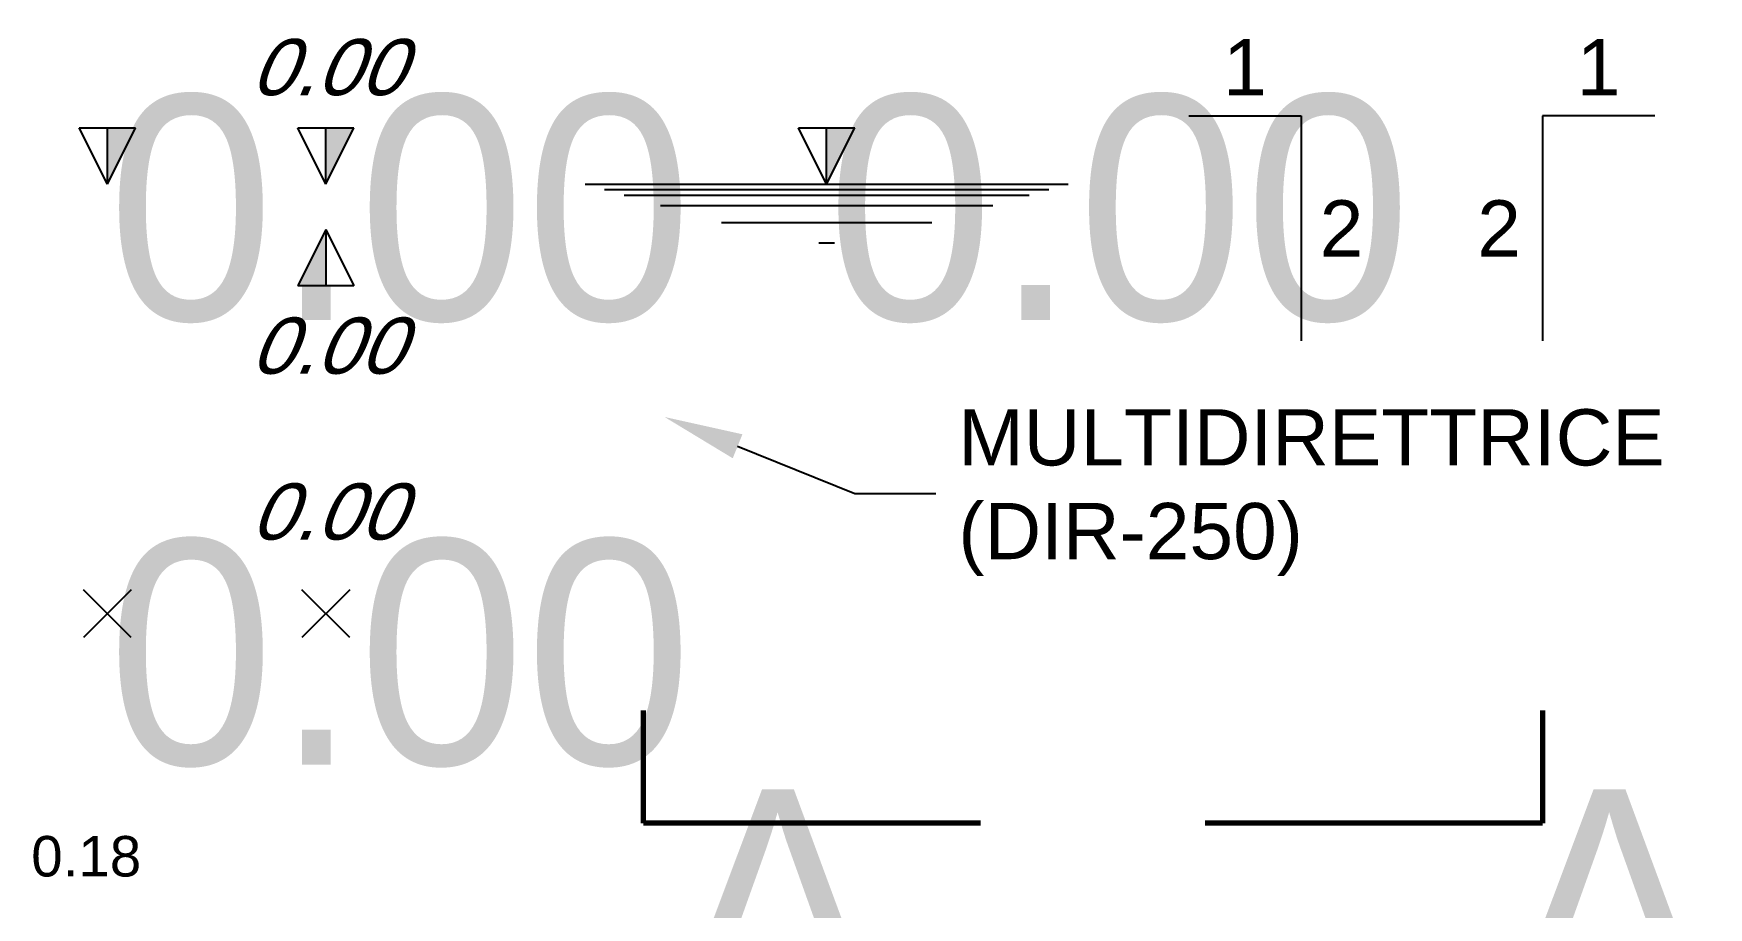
# Model space of a CAD drawing. Extents: x -427 to 62994, y 410 to 109394.
# Drawn here: x -55.66 to -37.02, y 613.15 to 622.86 of the extents above; entities that cross this region are included whole.
import ezdxf
from ezdxf import colors
from ezdxf.entities.mleader import LeaderData, LeaderLine
from ezdxf.enums import TextEntityAlignment as Align
from ezdxf.math import Vec2, Vec3

# ---------------------------------------------------------------- set-up
doc = ezdxf.new("R2018")
doc.units = 0
doc.header["$MEASUREMENT"] = 0
for name, color, linetype in [('LIN010CO', 2, 'Continuous'), ('LIN018CO', 6, 'Continuous'), ('LIN035CO', 1, 'Continuous'), ('TEXT018', 143, 'Continuous'), ('TEXT025', 7, 'Continuous'), ('TEXT035', 1, 'Continuous'), ('TEXT050', 3, 'Continuous')]:
    doc.layers.add(name, color=color, linetype=linetype)
doc.layers.add('LIN070CO', color=4, linetype='Continuous', lineweight=70)
doc.styles.add('ARIAL', font='arial.ttf')

# ---------------------------------------------------------------- blocks, each defined once
blk = doc.blocks.new('LIVELLI3')
at = {"layer": 'LIN018CO'}
blk.add_solid([(0, 0.25), (0, 0), (0.125, 0.25)], dxfattribs=at)
at = {"layer": 'LIN035CO'}
for p, q in [((0, 0), (-0.125, 0.25)), ((-0.125, 0.25), (0.125, 0.25)), ((0, 0), (0, 0.25)), ((0, 0), (0.125, 0.25))]:
    blk.add_line(p, q, dxfattribs=at)
at = {"layer": 'TEXT035', "style": 'ARIAL', "oblique": 22.5}
blk.add_attdef('VALORE', text='', height=0.25, dxfattribs=at).set_placement((0, 0.3952), align=Align.CENTER)
blk = doc.blocks.new('LIVELLI4')
at = {"layer": 'LIN018CO'}
blk.add_solid([(0, -0.25), (0, 0), (-0.125, -0.25)], dxfattribs=at)
at = {"layer": 'LIN035CO'}
for p, q in [((0, 0), (-0.125, -0.25)), ((0, 0), (0, -0.25)), ((0, 0), (0.125, -0.25)), ((0.125, -0.25), (-0.125, -0.25))]:
    blk.add_line(p, q, dxfattribs=at)
at = {"layer": 'TEXT035', "style": 'ARIAL', "oblique": 22.5}
blk.add_attdef('VALORE', text='', height=0.25, dxfattribs=at).set_placement((-0.0014, -0.6408), align=Align.CENTER)
blk = doc.blocks.new('QUOTE1')
at = {"layer": 'LIN035CO'}
for p, q in [((0.1061, -0.1061), (-0.1061, 0.1061)), ((0.1061, 0.1061), (-0.1061, -0.1061))]:
    blk.add_line(p, q, dxfattribs=at)
at = {"layer": 'TEXT035', "style": 'ARIAL', "oblique": 22.5}
blk.add_attdef('VALORE', text='', height=0.25, dxfattribs=at).set_placement((0, 0.3299), align=Align.CENTER)
blk = doc.blocks.new('*U65')
at = {"layer": 'LIN018CO'}
for p, q in [((0.5, 0), (0, 0)), ((0, 0), (0, -1))]:
    blk.add_line(p, q, dxfattribs=at)
at = {"layer": 'TEXT035', "char_height": 0.25, "attachment_point": 5, "style": 'ARIAL', "bg_fill": 3, "box_fill_scale": 1.1, "bg_fill_color": 256, "bg_fill_transparency": 15991431}
for s, insert in [('1', (0.25, 0.2168)), ('2', (-0.1925, -0.5))]:
    blk.add_mtext(s, dxfattribs=dict(at, insert=insert))
blk = doc.blocks.new('*U66')
at = {"layer": 'LIN018CO'}
for p, q in [((-0.5, 0), (0, 0)), ((0, 0), (0, -1))]:
    blk.add_line(p, q, dxfattribs=at)
at = {"layer": 'TEXT035', "insert": (-0.25, 0.2168), "char_height": 0.25, "attachment_point": 5, "style": 'ARIAL', "bg_fill": 3, "box_fill_scale": 1.1, "bg_fill_color": 256, "bg_fill_transparency": 15991431}
blk.add_mtext('1', dxfattribs=at)
at = {"layer": 'TEXT035', "insert": (0.1801, -0.5), "char_height": 0.25, "attachment_point": 5, "style": 'ARIAL', "bg_fill": 3, "box_fill_scale": 1.1, "bg_fill_color": 256, "bg_fill_transparency": 15991431}
blk.add_mtext('2', dxfattribs=at)
blk = doc.blocks.new('*U67')
at = {"layer": 'LIN070CO'}
for p, q in [((-2.5, 0), (-2.5, 0.5)), ((1.5, 0.5), (1.5, 0)), ((1.5, 0), (0, 0)), ((-1, 0), (-2.5, 0))]:
    blk.add_line(p, q, dxfattribs=at)
at = {"layer": 'TEXT018', "lineweight": 30, "flags": 104}
blk.add_attdef('RIF2', text='', height=0.18, dxfattribs=at).set_placement((1.35, -0.15), align=Align.TOP_RIGHT)
blk.add_attdef('RIF1', text='', height=0.18, dxfattribs=at).set_placement((-2.35, -0.15), align=Align.TOP_LEFT)
at = {"layer": 'TEXT050', "lineweight": 30, "flags": 104}
blk.add_attdef('SEZ1', text='', height=0.4, dxfattribs=at).set_placement((-2.35, 0.15), align=Align.BOTTOM_LEFT)
blk.add_attdef('SEZ2', text='', height=0.4, dxfattribs=at).set_placement((1.35, 0.15), align=Align.BOTTOM_RIGHT)
blk = doc.blocks.new('*U61')
at = {"layer": 'LIN018CO'}
blk.add_solid([(0, 0.25), (0, 0), (0.125, 0.25)], dxfattribs=at)
at = {"layer": 'LIN035CO'}
for p, q in [((-0.125, 0.25), (0.125, 0.25)), ((0, 0), (-0.125, 0.25)), ((0, 0), (0, 0.25)), ((0, 0), (0.125, 0.25))]:
    blk.add_line(p, q, dxfattribs=at)
at = {"layer": 'TEXT035', "lineweight": 30, "flags": 106}
blk.add_attdef('VALORE_Sup.', text='', height=0.25, dxfattribs=at).set_placement((0, 0.3952), align=Align.BOTTOM_CENTER)
blk = doc.blocks.new('*U63')
at = {"layer": 'LIN035CO'}
for p, q in [((0.1061, 0.1061), (-0.1061, -0.1061)), ((0.1061, -0.1061), (-0.1061, 0.1061))]:
    blk.add_line(p, q, dxfattribs=at)
at = {"layer": 'TEXT035', "lineweight": 30, "flags": 106}
blk.add_attdef('VALORE', text='', height=0.25, dxfattribs=at).set_placement((0, 0.3299), align=Align.BOTTOM_CENTER)
blk = doc.blocks.new('*U64')
at = {"layer": 'LIN010CO'}
for p, q in [((-0.9882, -0.0245), (0.9882, -0.0245)), ((-0.9016, -0.049), (0.9016, -0.049)), ((-0.7392, -0.0949), (0.7392, -0.0949)), ((-0.4684, -0.1715), (0.4684, -0.1715)), ((-0.0353, -0.2612), (0.0353, -0.2612))]:
    blk.add_line(p, q, dxfattribs=at)
at = {"layer": 'LIN018CO'}
for p, q in [((-1.0749, 0), (0, 0)), ((0, 0), (1.0749, 0))]:
    blk.add_line(p, q, dxfattribs=at)
blk.add_solid([(0, 0.25), (0, 0), (0.125, 0.25)], dxfattribs=at)
at = {"layer": 'LIN035CO'}
for p, q in [((-0.125, 0.25), (0.125, 0.25)), ((0, 0), (-0.125, 0.25)), ((0, 0), (0, 0.25)), ((0, 0), (0.125, 0.25))]:
    blk.add_line(p, q, dxfattribs=at)
at = {"layer": 'TEXT035', "lineweight": 30, "flags": 106}
blk.add_attdef('VALORE_Sup.', text='', height=0.25, dxfattribs=at).set_placement((0, 0.3952), align=Align.BOTTOM_CENTER)

msp = doc.modelspace()

# ---------------------------------------------------------------- block references
at = {"xscale": 2.5, "yscale": 2.5, "zscale": 2.5}
for name, p in [('LIVELLI3', (-52.404, 621.19)), ('LIVELLI4', (-52.404, 620.683)), ('QUOTE1', (-52.404, 616.412))]:
    msp.add_blockref(name, p, dxfattribs=at).add_auto_attribs({'VALORE': '0.00'})
for name, p in [('*U66', (-41.556, 621.947)), ('*U65', (-38.872, 621.947))]:
    msp.add_blockref(name, p, dxfattribs=at)
ref = msp.add_blockref('*U61', (-54.834, 621.19), dxfattribs=dict(xscale=2.5, yscale=2.5, zscale=2.5))
lines = msp.add_mtext('0.00', dxfattribs={"layer": 'TEXT035', "insert": (-54.834, 622.178), "char_height": 2.5, "attachment_point": 1})
ref.add_attrib('VALORE_Sup.', '', (-54.834, 622.178), dxfattribs={"flags": 104}).embed_mtext(lines)
ref = msp.add_blockref('*U63', (-54.834, 616.412), dxfattribs=dict(xscale=2.5, yscale=2.5, zscale=2.5))
lines = msp.add_mtext('0.00', dxfattribs={"layer": 'TEXT035', "insert": (-54.834, 617.236), "char_height": 2.5, "attachment_point": 1})
ref.add_attrib('VALORE', '', (-54.834, 617.236), dxfattribs={"flags": 104}).embed_mtext(lines)
ref = msp.add_blockref('*U67', (-42.622, 614.085), dxfattribs=dict(xscale=2.5, yscale=2.5, zscale=2.5))
lines = msp.add_mtext('A', dxfattribs={"layer": 'TEXT050', "insert": (-48.497, 614.46), "char_height": 2.5, "attachment_point": 1})
ref.add_attrib('SEZ1', '', (-48.497, 614.46), dxfattribs={"flags": 104}).embed_mtext(lines)
lines = msp.add_mtext('A', dxfattribs={"layer": 'TEXT050', "insert": (-39.247, 614.46), "char_height": 2.5, "attachment_point": 1})
ref.add_attrib('SEZ2', '', (-39.247, 614.46), dxfattribs={"flags": 104}).embed_mtext(lines)

# ---------------------------------------------------------------- texts
at = {"layer": 'TEXT018', "style": 'ARIAL'}
msp.add_text('0.18', height=0.45, dxfattribs=at).set_placement((-55.681, 613.716), align=Align.MIDDLE_LEFT)

# ---------------------------------------------------------------- leaders
at = {"layer": 'TEXT025'}
ml = msp.add_multileader_mtext('Standard', dxfattribs=at)
ml.set_content('MULTIDIRETTRICE\\P(DIR-250)', color=1, style='ARIAL')
ml.set_leader_properties(color=6, linetype='Continuous')
ml.build(insert=Vec2(0, 0))
ml.multileader.update_dxf_attribs({"text_left_attachment_type": 2, "text_right_attachment_type": 2, "dogleg_length": 0.36, "arrow_head_size": 0.875, "scale": 2.5})
ctx = ml.context
ctx.base_point, ctx.scale, ctx.char_height, ctx.arrow_head_size, ctx.landing_gap_size, ctx.plane_origin = Vec3(-45.618, 617.751), 2.5, 0.625, 0.875, 0.25, Vec3(-48.636, 618.6)
ctx.left_attachment, ctx.right_attachment = 2, 2
notes = []
notes.append((ctx, [(0, (1, 1, 0), (-46.518, 617.751), (1, 0), 0.9, [(0, [(-48.636, 618.6)], 0, [])])]))
ctx.mtext.insert, ctx.mtext.flow_direction = Vec3(-45.368, 618.686), 5
for ctx, leaders in notes:
    for number, flags, end, landing, length, lines in leaders:
        leader = LeaderData()
        leader.index, (leader.has_last_leader_line, leader.has_dogleg_vector, leader.attachment_direction) = number, flags
        leader.last_leader_point, leader.dogleg_vector, leader.dogleg_length = Vec3(end), Vec3(landing), length
        for number, points, colour, breaks in lines:
            line = LeaderLine()
            line.index, line.vertices, line.color, line.breaks = number, Vec3.list(points), colors.encode_raw_color(colour), breaks
            leader.lines.append(line)
        ctx.leaders.append(leader)

# ---------------------------------------------------------------- next in the draw order: block references
ref = msp.add_blockref('*U64', (-46.833, 621.19), dxfattribs=dict(xscale=2.5, yscale=2.5, zscale=2.5))
lines = msp.add_mtext('0.00', dxfattribs={"layer": 'TEXT035', "insert": (-46.833, 622.178), "char_height": 2.5, "attachment_point": 1})
ref.add_attrib('VALORE_Sup.', '', (-46.833, 622.178), dxfattribs={"flags": 104}).embed_mtext(lines)

doc.saveas('drawing.dxf')
